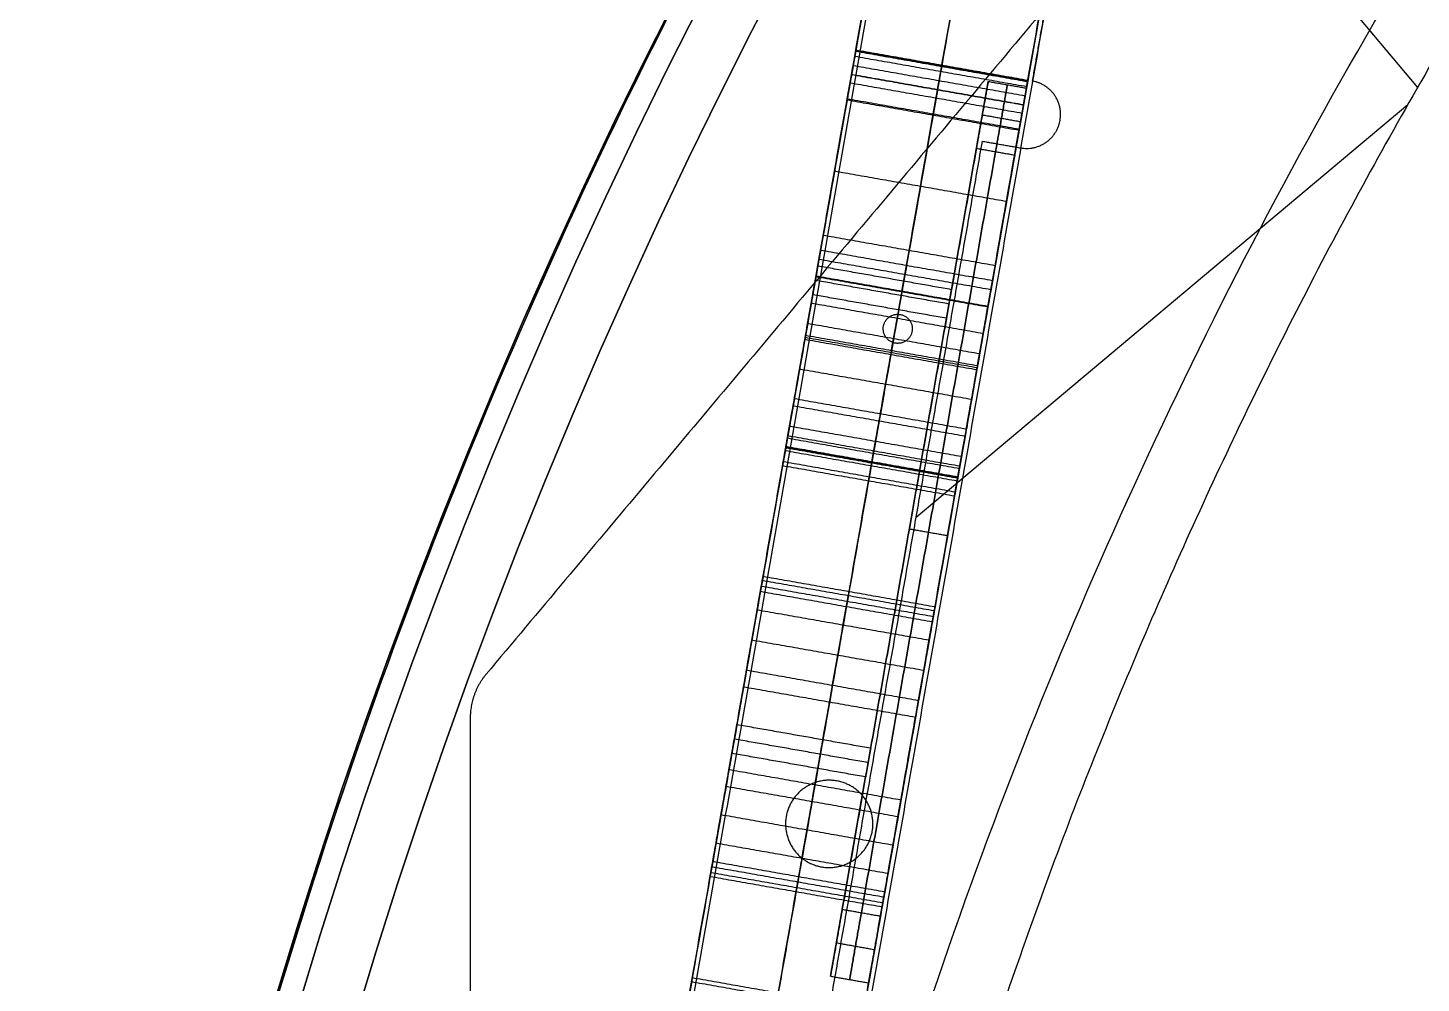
# Model space of a CAD drawing. Header units: millimetres. Extents: x -610 to 610, y -610 to 610.
# Drawn here: x -610.3 to -466.7, y 175.7 to 274.1 of the extents above; entities that cross this region are included whole.
import ezdxf

# ---------------------------------------------------------------- set-up
doc = ezdxf.new("R2010")
doc.units = ezdxf.units.MM
doc.layers.add('base', color=7, linetype='Continuous', true_color=0xffecbc)

msp = doc.modelspace()

# ---------------------------------------------------------------- linework, layer by layer
at = {"layer": 'base'}
for p, q in [((-516.37, 320.71, 122.97), (-586.22, -75.44, 122.97)), ((-498.64, 317.58, 122.97), (-568.5, -78.57, 122.97)), ((-492.94, 298.78, 230.97), (-467.1, 267.98, 230.97)), ((-492.94, 298.78, 212.97), (-467.1, 267.98, 212.97)), ((-515.13, 247.14, 221.97), (-511.34, 268.6, 221.97)), ((-518.77, 223.71, 230.97), (-468.1, 266.23, 230.97)), ((-518.77, 223.71, 212.97), (-468.1, 266.23, 212.97)), ((-523.46, 199.87, 221.97), (-515.65, 244.19, 221.97)), ((-519.47, 222.49, 230.97), (-519.47, 222.49, 212.97)), ((-527.6, 176.38, 221.97), (-523.98, 196.92, 221.97))]:
    msp.add_line(p, q, dxfattribs=at)
at = {"layer": 'base', "extrusion": (0, 0, -1)}
for centre, radius in [((0, 0, 3.53), 610), ((0, 0, 4.53), 610), ((0, 0, -2.48), 607.51), ((0, 0, 10.54), 607.51), ((0, 0, -4.97), 601.5), ((0, 0, 13.03), 601.5)]:
    msp.add_circle(centre, radius, dxfattribs=at)
at = {"layer": 'base'}
for centre, radius in [((0, 0, 249.47), 610), ((0, 0, 250.47), 610), ((0, 0, 243.46), 607.51), ((0, 0, 256.48), 607.51), ((0, 0, 240.97), 601.5), ((0, 0, 258.97), 601.5)]:
    msp.add_circle(centre, radius, dxfattribs=at)
for points, weights, degree, knots in [([(-495.2, -356.2, -4.03), (-851.4, 139, -4.03), (-356.2, 495.2, -4.03), (139, 851.4, -4.03), (495.2, 356.2, -4.03), (851.4, -139, -4.03), (356.2, -495.2, -4.03), (-139, -851.4, -4.03), (-495.2, -356.2, -4.03)], [1, 0.707106781187, 1, 0.707106781187, 1, 0.707106781187, 1, 0.707106781187, 1], 2, [0, 0, 0, 958.185759, 958.185759, 1916.371519, 1916.371519, 2874.557278, 2874.557278, 3832.743037, 3832.743037, 3832.743037]), ([(-610, 0, 249.97), (-610, -610, 249.97), (0, -610, 249.97), (610, -610, 249.97), (610, 0, 249.97), (610, 610, 249.97), (0, 610, 249.97), (-610, 610, 249.97), (-610, 0, 249.97)], [1, 0.707106781187, 1, 0.707106781187, 1, 0.707106781187, 1, 0.707106781187, 1], 2, [0, 0, 0, 958.185759, 958.185759, 1916.371519, 1916.371519, 2874.557278, 2874.557278, 3832.743037, 3832.743037, 3832.743037]), ([(32.65, -544.76, 240.97), (-510.36, -577.3, 240.97), (-544.65, -34.4, 240.97), (-578.93, 508.51, 240.97), (-36.14, 544.54, 240.97), (506.65, 580.56, 240.97), (544.42, 37.89, 240.97), (582.18, -504.79, 240.97), (39.63, -544.29, 240.97)], [1, 0.708239625255, 1, 0.708239625255, 1, 0.708239625255, 1, 0.708239625255, 1], 2, [654.018286, 654.018286, 654.018286, 1509.504571, 1509.504571, 2364.990855, 2364.990855, 3220.47714, 3220.47714, 4075.963425, 4075.963425, 4075.963425]), ([(32.65, -544.76, 244.97), (-510.36, -577.3, 244.97), (-544.65, -34.4, 244.97), (-578.93, 508.51, 244.97), (-36.14, 544.54, 244.97), (506.65, 580.56, 244.97), (544.42, 37.89, 244.97), (582.18, -504.79, 244.97), (39.63, -544.29, 244.97)], [1, 0.708239625255, 1, 0.708239625255, 1, 0.708239625255, 1, 0.708239625255, 1], 2, [654.018286, 654.018286, 654.018286, 1509.504571, 1509.504571, 2364.990855, 2364.990855, 3220.47714, 3220.47714, 4075.963425, 4075.963425, 4075.963425]), ([(32.65, -544.76, 242.97), (-510.36, -577.3, 242.97), (-544.65, -34.4, 242.97), (-578.93, 508.51, 242.97), (-36.14, 544.54, 242.97), (506.65, 580.56, 242.97), (544.42, 37.89, 242.97), (582.18, -504.79, 242.97), (39.63, -544.29, 242.97)], [1, 0.708239625255, 1, 0.708239625255, 1, 0.708239625255, 1, 0.708239625255, 1], 2, [654.018286, 654.018286, 654.018286, 1509.504571, 1509.504571, 2364.990855, 2364.990855, 3220.47714, 3220.47714, 4075.963425, 4075.963425, 4075.963425]), ([(-525.59, 268.43, 138.6), (-525.39, 269.53, 138.6), (-525.22, 270.51, 139.09), (-525.1, 271.17, 139.98), (-524.99, 271.84, 140.86), (-524.95, 272.04, 141.95), (-525, 271.76, 143.02)], [1, 0.930850631791, 0.930850631791, 1, 0.930850631791, 0.930850631791, 1], 3, [2320.277868, 2320.277868, 2320.277868, 2320.277868, 2323.494343, 2323.494343, 2323.494343, 2326.710818, 2326.710818, 2326.710818, 2326.710818]), ([(-516.72, 266.87, 138.6), (-516.53, 267.96, 138.6), (-516.36, 268.94, 139.09), (-516.24, 269.61, 139.98), (-516.12, 270.27, 140.86), (-516.09, 270.48, 141.95), (-516.14, 270.19, 143.02)], [1, 0.930850631791, 0.930850631791, 1, 0.930850631791, 0.930850631791, 1], 3, [2320.277868, 2320.277868, 2320.277868, 2320.277868, 2323.494343, 2323.494343, 2323.494343, 2326.710818, 2326.710818, 2326.710818, 2326.710818]), ([(-512.56, 261.71, 212.97), (-512.56, 261.71, 209.47), (-511.95, 265.16, 209.47), (-511.34, 268.6, 209.47), (-511.34, 268.6, 212.97)], [1, 0.707106781187, 1, 0.707106781187, 1], 2, [607.193594, 607.193594, 607.193594, 612.691382, 612.691382, 618.189169, 618.189169, 618.189169]), ([(-511.34, 268.6, 230.97), (-511.34, 268.6, 234.47), (-511.95, 265.16, 234.47), (-512.56, 261.71, 234.47), (-512.56, 261.71, 230.97)], [1, 0.707106781187, 1, 0.707106781187, 1], 2, [636.189169, 636.189169, 636.189169, 641.686956, 641.686956, 647.184743, 647.184743, 647.184743]), ([(-508, 261.75, 230.97), (-504.55, 261.14, 230.97), (-503.94, 264.59, 230.97), (-503.34, 268.03, 230.97), (-506.78, 268.64, 230.97)], [1, 0.707106781187, 1, 0.707106781187, 1], 2, [-862.13514, -862.13514, -862.13514, -856.637353, -856.637353, -851.139566, -851.139566, -851.139566]), ([(-508, 261.75, 212.97), (-504.55, 261.14, 212.97), (-503.94, 264.59, 212.97), (-503.34, 268.03, 212.97), (-506.78, 268.64, 212.97)], [1, 0.707106781187, 1, 0.707106781187, 1], 2, [-862.13514, -862.13514, -862.13514, -856.637353, -856.637353, -851.139566, -851.139566, -851.139566]), ([(-508, 261.75, 221.97), (-504.55, 261.14, 221.97), (-503.94, 264.59, 221.97), (-503.34, 268.03, 221.97), (-506.78, 268.64, 221.97)], [1, 0.707106781187, 1, 0.707106781187, 1], 2, [-862.13514, -862.13514, -862.13514, -856.637353, -856.637353, -851.139566, -851.139566, -851.139566]), ([(-507.86, 265.31, 138.6), (-507.67, 266.4, 138.6), (-507.5, 267.38, 139.09), (-507.38, 268.05, 139.98), (-507.26, 268.71, 140.86), (-507.22, 268.92, 141.95), (-507.28, 268.63, 143.02)], [1, 0.930850631791, 0.930850631791, 1, 0.930850631791, 0.930850631791, 1], 3, [2320.277868, 2320.277868, 2320.277868, 2320.277868, 2323.494343, 2323.494343, 2323.494343, 2326.710818, 2326.710818, 2326.710818, 2326.710818]), ([(-510.59, 261.36, 212.97), (-510.59, 261.36, 209.47), (-509.98, 264.81, 209.47), (-509.37, 268.26, 209.47), (-509.37, 268.26, 212.97)], [1, 0.707106781187, 1, 0.707106781187, 1], 2, [607.193594, 607.193594, 607.193594, 612.691382, 612.691382, 618.189169, 618.189169, 618.189169]), ([(-509.37, 268.26, 230.97), (-509.37, 268.26, 234.47), (-509.98, 264.81, 234.47), (-510.59, 261.36, 234.47), (-510.59, 261.36, 230.97)], [1, 0.707106781187, 1, 0.707106781187, 1], 2, [636.189169, 636.189169, 636.189169, 641.686956, 641.686956, 647.184743, 647.184743, 647.184743]), ([(-508.62, 261.02, 212.97), (-508.62, 261.02, 209.47), (-508.01, 264.46, 209.47), (-507.4, 267.91, 209.47), (-507.4, 267.91, 212.97)], [1, 0.707106781187, 1, 0.707106781187, 1], 2, [607.193594, 607.193594, 607.193594, 612.691382, 612.691382, 618.189169, 618.189169, 618.189169]), ([(-507.4, 267.91, 230.97), (-507.4, 267.91, 234.47), (-508.01, 264.46, 234.47), (-508.62, 261.02, 234.47), (-508.62, 261.02, 230.97)], [1, 0.707106781187, 1, 0.707106781187, 1], 2, [636.189169, 636.189169, 636.189169, 641.686956, 641.686956, 647.184743, 647.184743, 647.184743]), ([(-532.27, 230.53, 149.62), (-531.21, 236.53, 146.1), (-530.15, 242.53, 142.59), (-529.1, 248.53, 139.07), (-529, 249.06, 138.76), (-528.9, 249.65, 138.6), (-528.79, 250.25, 138.6)], [1, 1, 1, 1, 0.977285323406, 0.977285323406, 1], 3, [2299.011362, 2299.011362, 2299.011362, 2299.011362, 2299.987732, 2299.987732, 2299.987732, 2301.820269, 2301.820269, 2301.820269, 2301.820269]), ([(-529.43, 246.62, 221.97), (-529.43, 246.62, 220.47), (-529.17, 248.1, 220.47), (-528.91, 249.57, 220.47), (-528.91, 249.57, 221.97), (-528.91, 249.57, 223.47), (-529.17, 248.1, 223.47), (-529.43, 246.62, 223.47), (-529.43, 246.62, 221.97)], [1, 0.707106781187, 1, 0.707106781187, 1, 0.707106781187, 1, 0.707106781187, 1], 2, [2404.301253, 2404.301253, 2404.301253, 2406.657448, 2406.657448, 2409.013642, 2409.013642, 2411.369837, 2411.369837, 2413.726031, 2413.726031, 2413.726031]), ([(-523.41, 228.97, 149.62), (-522.35, 234.97, 146.1), (-521.29, 240.97, 142.59), (-520.23, 246.97, 139.07), (-520.14, 247.49, 138.76), (-520.04, 248.08, 138.6), (-519.93, 248.69, 138.6)], [1, 1, 1, 1, 0.977285323406, 0.977285323406, 1], 3, [2299.011362, 2299.011362, 2299.011362, 2299.011362, 2299.987732, 2299.987732, 2299.987732, 2301.820269, 2301.820269, 2301.820269, 2301.820269]), ([(-520.57, 245.06, 221.97), (-520.57, 245.06, 220.47), (-520.31, 246.53, 220.47), (-520.05, 248.01, 220.47), (-520.05, 248.01, 221.97), (-520.05, 248.01, 223.47), (-520.31, 246.53, 223.47), (-520.57, 245.06, 223.47), (-520.57, 245.06, 221.97)], [1, 0.707106781187, 1, 0.707106781187, 1, 0.707106781187, 1, 0.707106781187, 1], 2, [2404.301253, 2404.301253, 2404.301253, 2406.657448, 2406.657448, 2409.013642, 2409.013642, 2411.369837, 2411.369837, 2413.726031, 2413.726031, 2413.726031]), ([(-515.65, 244.19, 221.97), (-515.65, 244.19, 223.47), (-515.39, 245.66, 223.47), (-515.13, 247.14, 223.47), (-515.13, 247.14, 221.97), (-515.13, 247.14, 220.47), (-515.39, 245.66, 220.47), (-515.65, 244.19, 220.47), (-515.65, 244.19, 221.97)], [1, 0.707106781187, 1, 0.707106781187, 1, 0.707106781187, 1, 0.707106781187, 1], 2, [-2413.726031, -2413.726031, -2413.726031, -2411.369837, -2411.369837, -2409.013642, -2409.013642, -2406.657448, -2406.657448, -2404.301253, -2404.301253, -2404.301253]), ([(-514.54, 227.41, 149.62), (-513.49, 233.41, 146.1), (-512.43, 239.41, 142.59), (-511.37, 245.41, 139.07), (-511.28, 245.93, 138.76), (-511.17, 246.52, 138.6), (-511.07, 247.13, 138.6)], [1, 1, 1, 1, 0.977285323406, 0.977285323406, 1], 3, [2299.011362, 2299.011362, 2299.011362, 2299.011362, 2299.987732, 2299.987732, 2299.987732, 2301.820269, 2301.820269, 2301.820269, 2301.820269]), ([(-520.93, 241.63, -13.03), (-519.45, 241.37, -13.03), (-519.19, 242.85, -13.03), (-518.93, 244.32, -13.03), (-520.41, 244.58, -13.03), (-521.89, 244.84, -13.03), (-522.15, 243.37, -13.03), (-522.41, 241.89, -13.03), (-520.93, 241.63, -13.03)], [1, 0.707106781187, 1, 0.707106781187, 1, 0.707106781187, 1, 0.707106781187, 1], 2, [3879.866927, 3879.866927, 3879.866927, 3882.223122, 3882.223122, 3884.579316, 3884.579316, 3886.935511, 3886.935511, 3889.291705, 3889.291705, 3889.291705]), ([(-520.93, 241.63, 0.97), (-519.45, 241.37, 0.97), (-519.19, 242.85, 0.97), (-518.93, 244.32, 0.97), (-520.41, 244.58, 0.97), (-521.89, 244.84, 0.97), (-522.15, 243.37, 0.97), (-522.41, 241.89, 0.97), (-520.93, 241.63, 0.97)], [1, 0.707106781187, 1, 0.707106781187, 1, 0.707106781187, 1, 0.707106781187, 1], 2, [3879.866927, 3879.866927, 3879.866927, 3882.223122, 3882.223122, 3884.579316, 3884.579316, 3886.935511, 3886.935511, 3889.291705, 3889.291705, 3889.291705]), ([(-520.93, 241.63, -4.03), (-519.45, 241.37, -4.03), (-519.19, 242.85, -4.03), (-518.93, 244.32, -4.03), (-520.41, 244.58, -4.03), (-521.89, 244.84, -4.03), (-522.15, 243.37, -4.03), (-522.41, 241.89, -4.03), (-520.93, 241.63, -4.03)], [1, 0.707106781187, 1, 0.707106781187, 1, 0.707106781187, 1, 0.707106781187, 1], 2, [3879.866927, 3879.866927, 3879.866927, 3882.223122, 3882.223122, 3884.579316, 3884.579316, 3886.935511, 3886.935511, 3889.291705, 3889.291705, 3889.291705]), ([(-531.33, 235.89, 196), (-531.56, 234.58, 196.87), (-531.83, 233.02, 196.77), (-532.04, 231.82, 195.76), (-532.26, 230.61, 194.75), (-532.32, 230.23, 193.21), (-532.22, 230.82, 191.74)], [1, 0.870709860437, 0.870709860437, 1, 0.870709860437, 0.870709860437, 1], 3, [2249.067317, 2249.067317, 2249.067317, 2249.067317, 2253.500585, 2253.500585, 2253.500585, 2257.933852, 2257.933852, 2257.933852, 2257.933852]), ([(-522.46, 234.33, 196), (-522.69, 233.01, 196.87), (-522.97, 231.46, 196.77), (-523.18, 230.25, 195.76), (-523.39, 229.05, 194.75), (-523.46, 228.67, 193.21), (-523.36, 229.26, 191.74)], [1, 0.870709860437, 0.870709860437, 1, 0.870709860437, 0.870709860437, 1], 3, [2249.067317, 2249.067317, 2249.067317, 2249.067317, 2253.500585, 2253.500585, 2253.500585, 2257.933852, 2257.933852, 2257.933852, 2257.933852]), ([(-513.6, 232.76, 196), (-513.83, 231.45, 196.87), (-514.11, 229.89, 196.77), (-514.32, 228.69, 195.76), (-514.53, 227.49, 194.75), (-514.6, 227.11, 193.21), (-514.49, 227.7, 191.74)], [1, 0.870709860437, 0.870709860437, 1, 0.870709860437, 0.870709860437, 1], 3, [2249.067317, 2249.067317, 2249.067317, 2249.067317, 2253.500585, 2253.500585, 2253.500585, 2257.933852, 2257.933852, 2257.933852, 2257.933852]), ([(-534.83, 216.02, 185.33), (-535.91, 209.9, 188.92), (-536.99, 203.78, 192.51), (-538.07, 197.66, 196.1), (-538.16, 197.13, 196.41), (-538.26, 196.54, 196.57), (-538.37, 195.93, 196.57)], [1, 1, 1, 1, 0.977285464066, 0.977285464066, 1], 3, [2199.86794, 2199.86794, 2199.86794, 2199.86794, 2200.864075, 2200.864075, 2200.864075, 2202.696607, 2202.696607, 2202.696607, 2202.696607]), ([(-525.97, 214.45, 185.33), (-527.05, 208.33, 188.92), (-528.13, 202.21, 192.51), (-529.2, 196.09, 196.1), (-529.3, 195.57, 196.41), (-529.4, 194.98, 196.57), (-529.51, 194.37, 196.57)], [1, 1, 1, 1, 0.977285464066, 0.977285464066, 1], 3, [2199.86794, 2199.86794, 2199.86794, 2199.86794, 2200.864075, 2200.864075, 2200.864075, 2202.696607, 2202.696607, 2202.696607, 2202.696607]), ([(-517.1, 212.89, 185.33), (-518.18, 206.77, 188.92), (-519.26, 200.65, 192.51), (-520.34, 194.53, 196.1), (-520.43, 194, 196.41), (-520.54, 193.41, 196.57), (-520.64, 192.81, 196.57)], [1, 1, 1, 1, 0.977285464066, 0.977285464066, 1], 3, [2199.86794, 2199.86794, 2199.86794, 2199.86794, 2200.864075, 2200.864075, 2200.864075, 2202.696607, 2202.696607, 2202.696607, 2202.696607]), ([(-539.74, 188.19, 149.62), (-538.68, 194.19, 146.1), (-537.62, 200.19, 142.59), (-536.56, 206.18, 139.07), (-536.47, 206.71, 138.76), (-536.37, 207.3, 138.6), (-536.26, 207.91, 138.6)], [1, 1, 1, 1, 0.977285323406, 0.977285323406, 1], 3, [2149.892098, 2149.892098, 2149.892098, 2149.892098, 2150.868468, 2150.868468, 2150.868468, 2152.701005, 2152.701005, 2152.701005, 2152.701005]), ([(-530.87, 186.62, 149.62), (-529.82, 192.62, 146.1), (-528.76, 198.62, 142.59), (-527.7, 204.62, 139.07), (-527.61, 205.15, 138.76), (-527.5, 205.74, 138.6), (-527.4, 206.34, 138.6)], [1, 1, 1, 1, 0.977285323406, 0.977285323406, 1], 3, [2149.892098, 2149.892098, 2149.892098, 2149.892098, 2150.868468, 2150.868468, 2150.868468, 2152.701005, 2152.701005, 2152.701005, 2152.701005]), ([(-522.01, 185.06, 149.62), (-520.95, 191.06, 146.1), (-519.89, 197.06, 142.59), (-518.84, 203.06, 139.07), (-518.74, 203.59, 138.76), (-518.64, 204.17, 138.6), (-518.53, 204.78, 138.6)], [1, 1, 1, 1, 0.977285323406, 0.977285323406, 1], 3, [2149.892098, 2149.892098, 2149.892098, 2149.892098, 2150.868468, 2150.868468, 2150.868468, 2152.701005, 2152.701005, 2152.701005, 2152.701005]), ([(-537.25, 202.3, 221.97), (-537.25, 202.3, 223.47), (-537.51, 200.82, 223.47), (-537.77, 199.35, 223.47), (-537.77, 199.35, 221.97), (-537.77, 199.35, 220.47), (-537.51, 200.82, 220.47), (-537.25, 202.3, 220.47), (-537.25, 202.3, 221.97)], [1, 0.707106781187, 1, 0.707106781187, 1, 0.707106781187, 1, 0.707106781187, 1], 2, [2413.726031, 2413.726031, 2413.726031, 2416.082226, 2416.082226, 2418.43842, 2418.43842, 2420.794615, 2420.794615, 2423.150809, 2423.150809, 2423.150809]), ([(-528.39, 200.74, 221.97), (-528.39, 200.74, 223.47), (-528.65, 199.26, 223.47), (-528.91, 197.78, 223.47), (-528.91, 197.78, 221.97), (-528.91, 197.78, 220.47), (-528.65, 199.26, 220.47), (-528.39, 200.74, 220.47), (-528.39, 200.74, 221.97)], [1, 0.707106781187, 1, 0.707106781187, 1, 0.707106781187, 1, 0.707106781187, 1], 2, [2413.726031, 2413.726031, 2413.726031, 2416.082226, 2416.082226, 2418.43842, 2418.43842, 2420.794615, 2420.794615, 2423.150809, 2423.150809, 2423.150809]), ([(-523.46, 199.87, 221.97), (-523.46, 199.87, 220.47), (-523.72, 198.39, 220.47), (-523.98, 196.92, 220.47), (-523.98, 196.92, 221.97), (-523.98, 196.92, 223.47), (-523.72, 198.39, 223.47), (-523.46, 199.87, 223.47), (-523.46, 199.87, 221.97)], [1, 0.707106781187, 1, 0.707106781187, 1, 0.707106781187, 1, 0.707106781187, 1], 2, [-2423.150809, -2423.150809, -2423.150809, -2420.794615, -2420.794615, -2418.43842, -2418.43842, -2416.082226, -2416.082226, -2413.726031, -2413.726031, -2413.726031]), ([(-524.84, 195.53, 258.97), (-521.39, 192.63, 258.97), (-524.29, 189.19, 258.97), (-527.18, 185.74, 258.97), (-530.63, 188.63, 258.97), (-534.07, 191.52, 258.97), (-531.18, 194.97, 258.97), (-528.29, 198.42, 258.97), (-524.84, 195.53, 258.97)], [1, 0.707106781187, 1, 0.707106781187, 1, 0.707106781187, 1, 0.707106781187, 1], 2, [4030.663375, 4030.663375, 4030.663375, 4037.731958, 4037.731958, 4044.800541, 4044.800541, 4051.869125, 4051.869125, 4058.937708, 4058.937708, 4058.937708]), ([(-524.84, 195.53, 244.97), (-521.39, 192.63, 244.97), (-524.29, 189.19, 244.97), (-527.18, 185.74, 244.97), (-530.63, 188.63, 244.97), (-534.07, 191.52, 244.97), (-531.18, 194.97, 244.97), (-528.29, 198.42, 244.97), (-524.84, 195.53, 244.97)], [1, 0.707106781187, 1, 0.707106781187, 1, 0.707106781187, 1, 0.707106781187, 1], 2, [4030.663375, 4030.663375, 4030.663375, 4037.731958, 4037.731958, 4044.800541, 4044.800541, 4051.869125, 4051.869125, 4058.937708, 4058.937708, 4058.937708]), ([(-524.84, 195.53, 249.97), (-521.39, 192.63, 249.97), (-524.29, 189.19, 249.97), (-527.18, 185.74, 249.97), (-530.63, 188.63, 249.97), (-534.07, 191.52, 249.97), (-531.18, 194.97, 249.97), (-528.29, 198.42, 249.97), (-524.84, 195.53, 249.97)], [1, 0.707106781187, 1, 0.707106781187, 1, 0.707106781187, 1, 0.707106781187, 1], 2, [4030.663375, 4030.663375, 4030.663375, 4037.731958, 4037.731958, 4044.800541, 4044.800541, 4051.869125, 4051.869125, 4058.937708, 4058.937708, 4058.937708]), ([(-527.6, 176.38, 212.97), (-527.6, 176.38, 209.47), (-526.99, 179.83, 209.47), (-526.39, 183.28, 209.47), (-526.39, 183.28, 212.97)], [1, 0.707106781187, 1, 0.707106781187, 1], 2, [516.55399, 516.55399, 516.55399, 522.051778, 522.051778, 527.549565, 527.549565, 527.549565]), ([(-526.39, 183.28, 230.97), (-526.39, 183.28, 234.47), (-526.99, 179.83, 234.47), (-527.6, 176.38, 234.47), (-527.6, 176.38, 230.97)], [1, 0.707106781187, 1, 0.707106781187, 1], 2, [726.828773, 726.828773, 726.828773, 732.32656, 732.32656, 737.824347, 737.824347, 737.824347]), ([(-525.63, 176.04, 212.97), (-525.63, 176.04, 209.47), (-525.03, 179.48, 209.47), (-524.42, 182.93, 209.47), (-524.42, 182.93, 212.97)], [1, 0.707106781187, 1, 0.707106781187, 1], 2, [516.55399, 516.55399, 516.55399, 522.051778, 522.051778, 527.549565, 527.549565, 527.549565]), ([(-524.42, 182.93, 230.97), (-524.42, 182.93, 234.47), (-525.03, 179.48, 234.47), (-525.63, 176.04, 234.47), (-525.63, 176.04, 230.97)], [1, 0.707106781187, 1, 0.707106781187, 1], 2, [726.828773, 726.828773, 726.828773, 732.32656, 732.32656, 737.824347, 737.824347, 737.824347]), ([(-523.66, 175.69, 212.97), (-523.66, 175.69, 209.47), (-523.06, 179.13, 209.47), (-522.45, 182.58, 209.47), (-522.45, 182.58, 212.97)], [1, 0.707106781187, 1, 0.707106781187, 1], 2, [516.55399, 516.55399, 516.55399, 522.051778, 522.051778, 527.549565, 527.549565, 527.549565]), ([(-522.45, 182.58, 230.97), (-522.45, 182.58, 234.47), (-523.06, 179.13, 234.47), (-523.66, 175.69, 234.47), (-523.66, 175.69, 230.97)], [1, 0.707106781187, 1, 0.707106781187, 1], 2, [726.828773, 726.828773, 726.828773, 732.32656, 732.32656, 737.824347, 737.824347, 737.824347])]:
    msp.add_rational_spline(points, weights, degree=degree, knots=knots, dxfattribs=at)
for points, degree in [([(-302.13, 518.51, 240.97), (-432.61, 363, 240.97), (-563.1, 207.5, 240.97)], 2), ([(-302.13, 518.51, 244.97), (-432.61, 363, 244.97), (-563.1, 207.5, 244.97)], 2), ([(-302.13, 518.51, 242.97), (-432.61, 363, 242.97), (-563.1, 207.5, 242.97)], 2), ([(-586.22, -75.44, 244.97), (-552.19, 117.55, 244.97), (-518.16, 310.54, 244.97)], 2), ([(-577.36, -77, 244.97), (-543.33, 115.99, 244.97), (-509.3, 308.98, 244.97)], 2), ([(-568.5, -78.57, 244.97), (-534.47, 114.42, 244.97), (-500.44, 307.41, 244.97)], 2), ([(-590.42, -102.02, 4.97), (-555.17, 97.89, 4.97), (-519.92, 297.81, 4.97)], 2), ([(-590.42, -102.02, 0.97), (-555.17, 97.89, 0.97), (-519.92, 297.81, 0.97)], 2), ([(-590.42, -102.02, 2.97), (-555.17, 97.89, 2.97), (-519.92, 297.81, 2.97)], 2), ([(-502.95, 290.38, 4.97), (-537.44, 94.77, 4.97), (-571.93, -100.85, 4.97)], 2), ([(-502.95, 290.38, 0.97), (-537.44, 94.77, 0.97), (-571.93, -100.85, 0.97)], 2), ([(-502.95, 290.38, 2.97), (-537.44, 94.77, 2.97), (-571.93, -100.85, 2.97)], 2), ([(-506.78, 268.64, 230.97), (-504.87, 279.51, 230.97), (-502.95, 290.38, 230.97)], 2), ([(-506.78, 268.64, 212.97), (-504.87, 279.51, 212.97), (-502.95, 290.38, 212.97)], 2), ([(-506.78, 268.64, 221.97), (-504.87, 279.51, 221.97), (-502.95, 290.38, 221.97)], 2), ([(-522.92, 283.54, 0.97), (-555.66, 97.86, 0.97), (-588.41, -87.83, 0.97)], 2), ([(-514.06, 281.98, 0.97), (-546.8, 96.29, 0.97), (-579.54, -89.39, 0.97)], 2), ([(-505.2, 280.42, 0.97), (-537.94, 94.73, 0.97), (-570.68, -90.96, 0.97)], 2), ([(-525.88, 266.79, 163.28), (-525.58, 268.47, 169.49), (-525.29, 270.15, 175.71), (-524.99, 271.82, 181.93)], 3), ([(-525, 271.76, 143.02), (-525.29, 270.1, 149.16), (-525.58, 268.45, 155.29), (-525.88, 266.79, 161.43)], 3), ([(-507.29, 268.56, 184.18), (-516.15, 270.12, 184.18), (-525.01, 271.69, 184.18)], 2), ([(-507.28, 268.63, 143.02), (-516.14, 270.19, 143.02), (-525, 271.76, 143.02)], 2), ([(-507.26, 268.7, 181.93), (-516.13, 270.26, 181.93), (-524.99, 271.82, 181.93)], 2), ([(-507.55, 267.1, 185.89), (-516.41, 268.66, 185.89), (-525.27, 270.22, 185.89)], 2), ([(-507.38, 268.05, 139.98), (-516.24, 269.61, 139.98), (-525.1, 271.17, 139.98)], 2), ([(-517.01, 265.23, 163.28), (-516.72, 266.91, 169.49), (-516.42, 268.58, 175.71), (-516.13, 270.26, 181.93)], 3), ([(-516.14, 270.19, 143.02), (-516.43, 268.54, 149.16), (-516.72, 266.89, 155.29), (-517.01, 265.23, 161.43)], 3), ([(-507.71, 266.15, 152.23), (-516.58, 267.71, 152.23), (-525.44, 269.28, 152.23)], 2), ([(-507.71, 266.18, 172.6), (-516.57, 267.75, 172.6), (-525.43, 269.31, 172.6)], 2), ([(-511.34, 268.6, 212.97), (-509.37, 268.26, 212.97), (-507.4, 267.91, 212.97)], 2), ([(-511.34, 268.6, 212.97), (-511.34, 268.6, 221.97), (-511.34, 268.6, 230.97)], 2), ([(-511.34, 268.6, 230.97), (-509.37, 268.26, 230.97), (-507.4, 267.91, 230.97)], 2), ([(-511.34, 268.6, 221.97), (-509.37, 268.26, 221.97), (-507.4, 267.91, 221.97)], 2), ([(-508.15, 263.67, 163.28), (-507.85, 265.35, 169.49), (-507.56, 267.02, 175.71), (-507.26, 268.7, 181.93)], 3), ([(-507.28, 268.63, 143.02), (-507.57, 266.98, 149.16), (-507.86, 265.32, 155.29), (-508.15, 263.67, 161.43)], 3), ([(-506.78, 268.64, 230.97), (-506.78, 268.64, 221.97), (-506.78, 268.64, 212.97)], 2), ([(-528.79, 250.25, 138.6), (-527.72, 256.31, 138.6), (-526.66, 262.37, 138.6), (-525.59, 268.43, 138.6)], 3), ([(-507.86, 265.31, 138.6), (-516.72, 266.87, 138.6), (-525.59, 268.43, 138.6)], 2), ([(-509.37, 268.26, 212.97), (-509.37, 268.26, 221.97), (-509.37, 268.26, 230.97)], 2), ([(-507.4, 267.91, 212.97), (-507.4, 267.91, 221.97), (-507.4, 267.91, 230.97)], 2), ([(-508.17, 263.55, 162.35), (-517.03, 265.11, 162.35), (-525.9, 266.67, 162.35)], 2), ([(-508.15, 263.67, 161.43), (-517.01, 265.23, 161.43), (-525.88, 266.79, 161.43)], 2), ([(-508.15, 263.67, 163.28), (-517.01, 265.23, 163.28), (-525.88, 266.79, 163.28)], 2), ([(-519.93, 248.69, 138.6), (-518.86, 254.75, 138.6), (-517.79, 260.81, 138.6), (-516.72, 266.87, 138.6)], 3), ([(-511.95, 265.16, 209.47), (-509.98, 264.81, 209.47), (-508.01, 264.46, 209.47)], 2), ([(-511.95, 265.16, 234.47), (-509.98, 264.81, 234.47), (-508.01, 264.46, 234.47)], 2), ([(-511.07, 247.13, 138.6), (-510, 253.19, 138.6), (-508.93, 259.25, 138.6), (-507.86, 265.31, 138.6)], 3), ([(-503.94, 264.59, 230.97), (-503.94, 264.59, 221.97), (-503.94, 264.59, 212.97)], 2), ([(-528.2, 170.22, 230.97), (-520.07, 216.33, 230.97), (-511.94, 262.44, 230.97)], 2), ([(-528.2, 170.22, 212.97), (-520.07, 216.33, 212.97), (-511.94, 262.44, 212.97)], 2), ([(-528.2, 170.22, 221.97), (-520.07, 216.33, 221.97), (-511.94, 262.44, 221.97)], 2), ([(-526.39, 183.28, 212.97), (-519.47, 222.49, 212.97), (-512.56, 261.71, 212.97)], 2), ([(-512.56, 261.71, 230.97), (-519.47, 222.49, 230.97), (-526.39, 183.28, 230.97)], 2), ([(-524.42, 182.93, 212.97), (-517.5, 222.15, 212.97), (-510.59, 261.36, 212.97)], 2), ([(-510.59, 261.36, 230.97), (-517.5, 222.15, 230.97), (-524.42, 182.93, 230.97)], 2), ([(-512.56, 261.71, 212.97), (-510.59, 261.36, 212.97), (-508.62, 261.02, 212.97)], 2), ([(-512.56, 261.71, 230.97), (-510.59, 261.36, 230.97), (-508.62, 261.02, 230.97)], 2), ([(-511.94, 262.44, 230.97), (-511.94, 262.44, 221.97), (-511.94, 262.44, 212.97)], 2), ([(-511.94, 262.44, 230.97), (-509.97, 262.1, 230.97), (-508, 261.75, 230.97)], 2), ([(-511.94, 262.44, 212.97), (-509.97, 262.1, 212.97), (-508, 261.75, 212.97)], 2), ([(-511.94, 262.44, 221.97), (-509.97, 262.1, 221.97), (-508, 261.75, 221.97)], 2), ([(-509.97, 262.1, 230.97), (-509.97, 262.1, 221.97), (-509.97, 262.1, 212.97)], 2), ([(-508, 261.75, 230.97), (-508, 261.75, 221.97), (-508, 261.75, 212.97)], 2), ([(-522.45, 182.58, 212.97), (-515.53, 221.8, 212.97), (-508.62, 261.02, 212.97)], 2), ([(-508.62, 261.02, 230.97), (-515.53, 221.8, 230.97), (-522.45, 182.58, 230.97)], 2), ([(-509.46, 256.22, 138.6), (-518.33, 257.78, 138.6), (-527.19, 259.34, 138.6)], 2), ([(-510.63, 249.61, 196.14), (-519.49, 251.17, 196.14), (-528.36, 252.73, 196.14)], 2), ([(-528.63, 251.19, 196.57), (-528.95, 249.37, 196.57), (-529.27, 247.55, 196.57), (-529.59, 245.74, 196.57)], 3), ([(-511.07, 247.13, 138.6), (-519.93, 248.69, 138.6), (-528.79, 250.25, 138.6)], 2), ([(-510.9, 248.06, 196.57), (-519.77, 249.62, 196.57), (-528.63, 251.19, 196.57)], 2), ([(-511.38, 245.34, 196.57), (-520.25, 246.9, 196.57), (-529.11, 248.46, 196.57)], 2), ([(-511.37, 245.41, 139.07), (-520.23, 246.97, 139.07), (-529.1, 248.53, 139.07)], 2), ([(-515.13, 247.14, 221.97), (-522.02, 248.36, 221.97), (-528.91, 249.57, 221.97)], 2), ([(-519.77, 249.62, 196.57), (-520.09, 247.81, 196.57), (-520.41, 245.99, 196.57), (-520.73, 244.17, 196.57)], 3), ([(-515.39, 245.66, 220.47), (-522.28, 246.88, 220.47), (-529.17, 248.1, 220.47)], 2), ([(-515.39, 245.66, 223.47), (-522.28, 246.88, 223.47), (-529.17, 248.1, 223.47)], 2), ([(-510.9, 248.06, 196.57), (-511.22, 246.24, 196.57), (-511.54, 244.43, 196.57), (-511.86, 242.61, 196.57)], 3), ([(-511.86, 242.61, 196.57), (-520.73, 244.17, 196.57), (-529.59, 245.74, 196.57)], 2), ([(-515.65, 244.19, 221.97), (-522.54, 245.4, 221.97), (-529.43, 246.62, 221.97)], 2), ([(-520.41, 244.58, 0.97), (-520.41, 244.58, -6.03), (-520.41, 244.58, -13.03)], 2), ([(-512.23, 240.52, 195.84), (-521.1, 242.08, 195.84), (-529.96, 243.64, 195.84)], 2), ([(-522.15, 243.37, 0.97), (-522.15, 243.37, -6.03), (-522.15, 243.37, -13.03)], 2), ([(-519.19, 242.85, 0.97), (-519.19, 242.85, -6.03), (-519.19, 242.85, -13.03)], 2), ([(-530.25, 242, 192.42), (-530.61, 239.96, 193.62), (-530.97, 237.92, 194.81), (-531.33, 235.89, 196)], 3), ([(-530.18, 242.41, 193.97), (-530.2, 242.27, 193.46), (-530.22, 242.13, 192.94), (-530.25, 242, 192.42)], 3), ([(-512.52, 238.87, 192.42), (-521.39, 240.43, 192.42), (-530.25, 242, 192.42)], 2), ([(-512.49, 239.08, 193.2), (-521.35, 240.64, 193.2), (-530.21, 242.2, 193.2)], 2), ([(-512.45, 239.28, 193.97), (-521.31, 240.85, 193.97), (-530.18, 242.41, 193.97)], 2), ([(-520.93, 241.63, 0.97), (-520.93, 241.63, -6.03), (-520.93, 241.63, -13.03)], 2), ([(-521.39, 240.43, 192.42), (-521.74, 238.4, 193.62), (-522.1, 236.36, 194.81), (-522.46, 234.33, 196)], 3), ([(-521.31, 240.85, 193.97), (-521.34, 240.71, 193.46), (-521.36, 240.57, 192.94), (-521.39, 240.43, 192.42)], 3), ([(-513.06, 235.82, 194.21), (-521.92, 237.38, 194.21), (-530.79, 238.94, 194.21)], 2), ([(-512.52, 238.87, 192.42), (-512.88, 236.84, 193.62), (-513.24, 234.8, 194.81), (-513.6, 232.76, 196)], 3), ([(-512.45, 239.28, 193.97), (-512.47, 239.15, 193.46), (-512.5, 239.01, 192.94), (-512.52, 238.87, 192.42)], 3), ([(-513.6, 232.76, 196), (-522.46, 234.33, 196), (-531.33, 235.89, 196)], 2), ([(-531.46, 235.15, 175.77), (-531.82, 233.1, 168.14), (-532.18, 231.04, 160.51), (-532.54, 228.98, 152.88)], 3), ([(-532.2, 230.96, 191.34), (-531.95, 232.36, 186.15), (-531.7, 233.75, 180.96), (-531.46, 235.15, 175.77)], 3), ([(-513.73, 232.03, 175.77), (-522.59, 233.59, 175.77), (-531.46, 235.15, 175.77)], 2), ([(-514.1, 229.93, 183.56), (-522.96, 231.49, 183.56), (-531.83, 233.06, 183.56)], 2), ([(-522.59, 233.59, 175.77), (-522.96, 231.53, 168.14), (-523.32, 229.48, 160.51), (-523.68, 227.42, 152.88)], 3), ([(-523.33, 229.39, 191.34), (-523.09, 230.79, 186.15), (-522.84, 232.19, 180.96), (-522.59, 233.59, 175.77)], 3), ([(-514.32, 228.69, 195.76), (-523.18, 230.25, 195.76), (-532.04, 231.82, 195.76)], 2), ([(-514.27, 228.94, 164.33), (-523.14, 230.5, 164.33), (-532, 232.07, 164.33)], 2), ([(-513.73, 232.03, 175.77), (-514.09, 229.97, 168.14), (-514.45, 227.91, 160.51), (-514.82, 225.86, 152.88)], 3), ([(-514.47, 227.83, 191.34), (-514.22, 229.23, 186.15), (-513.98, 230.63, 180.96), (-513.73, 232.03, 175.77)], 3), ([(-532.54, 228.98, 152.35), (-532.54, 228.98, 151.22), (-532.44, 229.57, 150.18), (-532.27, 230.53, 149.62)], 3), ([(-514.54, 227.41, 149.62), (-523.41, 228.97, 149.62), (-532.27, 230.53, 149.62)], 2), ([(-514.49, 227.7, 191.74), (-523.36, 229.26, 191.74), (-532.22, 230.82, 191.74)], 2), ([(-514.48, 227.77, 191.54), (-523.34, 229.33, 191.54), (-532.21, 230.9, 191.54)], 2), ([(-514.47, 227.83, 191.34), (-523.33, 229.39, 191.34), (-532.2, 230.96, 191.34)], 2), ([(-514.82, 225.86, 152.88), (-523.68, 227.42, 152.88), (-532.54, 228.98, 152.88)], 2), ([(-514.82, 225.86, 152.35), (-523.68, 227.42, 152.35), (-532.54, 228.98, 152.35)], 2), ([(-532.54, 228.98, 152.88), (-532.54, 228.98, 152.7), (-532.54, 228.98, 152.53), (-532.54, 228.98, 152.35)], 3), ([(-514.82, 225.86, 152.61), (-523.68, 227.42, 152.61), (-532.54, 228.98, 152.61)], 2), ([(-514.74, 226.27, 150.77), (-523.61, 227.83, 150.77), (-532.47, 229.4, 150.77)], 2), ([(-523.68, 227.42, 152.35), (-523.68, 227.42, 151.22), (-523.58, 228.01, 150.18), (-523.41, 228.97, 149.62)], 3), ([(-523.68, 227.42, 152.88), (-523.68, 227.42, 152.7), (-523.68, 227.42, 152.53), (-523.68, 227.42, 152.35)], 3), ([(-514.82, 225.86, 152.35), (-514.82, 225.86, 151.22), (-514.71, 226.45, 150.18), (-514.54, 227.41, 149.62)], 3), ([(-514.82, 225.86, 152.88), (-514.82, 225.86, 152.7), (-514.82, 225.86, 152.53), (-514.82, 225.86, 152.35)], 3), ([(-519.47, 222.49, 212.97), (-517.5, 222.15, 212.97), (-515.53, 221.8, 212.97)], 2), ([(-519.47, 222.49, 230.97), (-517.5, 222.15, 230.97), (-515.53, 221.8, 230.97)], 2), ([(-534.56, 217.57, 182.6), (-534.56, 217.57, 183.73), (-534.66, 216.98, 184.77), (-534.83, 216.02, 185.33)], 3), ([(-516.9, 214.03, 184.18), (-525.77, 215.59, 184.18), (-534.63, 217.15, 184.18)], 2), ([(-516.83, 214.44, 142.1), (-525.69, 216.01, 142.1), (-534.56, 217.57, 142.1)], 2), ([(-516.83, 214.44, 182.6), (-525.69, 216.01, 182.6), (-534.56, 217.57, 182.6)], 2), ([(-534.56, 217.57, 142.1), (-534.56, 217.57, 155.6), (-534.56, 217.57, 169.1), (-534.56, 217.57, 182.6)], 3), ([(-516.83, 214.44, 162.35), (-525.69, 216.01, 162.35), (-534.56, 217.57, 162.35)], 2), ([(-517.1, 212.89, 185.33), (-525.97, 214.45, 185.33), (-534.83, 216.02, 185.33)], 2), ([(-517.01, 213.43, 139.63), (-525.87, 215, 139.63), (-534.73, 216.56, 139.63)], 2), ([(-525.69, 216.01, 182.6), (-525.69, 216.01, 183.73), (-525.8, 215.41, 184.77), (-525.97, 214.45, 185.33)], 3), ([(-525.69, 216.01, 142.1), (-525.69, 216.01, 155.6), (-525.69, 216.01, 169.1), (-525.69, 216.01, 182.6)], 3), ([(-520.07, 216.33, 230.97), (-520.07, 216.33, 221.97), (-520.07, 216.33, 212.97)], 2), ([(-536.26, 207.91, 138.6), (-535.89, 209.98, 138.6), (-535.53, 212.05, 138.6), (-535.16, 214.12, 138.6)], 3), ([(-517.44, 211, 138.6), (-526.3, 212.56, 138.6), (-535.16, 214.12, 138.6)], 2), ([(-516.83, 214.44, 182.6), (-516.83, 214.44, 183.73), (-516.93, 213.85, 184.77), (-517.1, 212.89, 185.33)], 3), ([(-516.83, 214.44, 142.1), (-516.83, 214.44, 155.6), (-516.83, 214.44, 169.1), (-516.83, 214.44, 182.6)], 3), ([(-527.4, 206.34, 138.6), (-527.03, 208.42, 138.6), (-526.67, 210.49, 138.6), (-526.3, 212.56, 138.6)], 3), ([(-517.99, 207.89, 138.6), (-526.85, 209.45, 138.6), (-535.71, 211.01, 138.6)], 2), ([(-518.53, 204.78, 138.6), (-518.17, 206.85, 138.6), (-517.8, 208.92, 138.6), (-517.44, 211, 138.6)], 3), ([(-563.1, 207.5, 240.97), (-563.1, 207.5, 242.97), (-563.1, 207.5, 244.97)], 2), ([(-518.53, 204.78, 138.6), (-527.4, 206.34, 138.6), (-536.26, 207.91, 138.6)], 2), ([(-564.31, 205.39, 240.97), (-564.31, 205.39, 242.97), (-564.31, 205.39, 244.97)], 2), ([(-518.84, 203.06, 139.07), (-527.7, 204.62, 139.07), (-536.56, 206.18, 139.07)], 2), ([(-564.73, 203, 240.97), (-564.73, 203, 242.97), (-564.73, 203, 244.97)], 2), ([(-564.73, 203, 244.97), (-564.73, 0, 244.97), (-564.73, -203, 244.97)], 2), ([(-564.73, 203, 240.97), (-564.73, 0, 240.97), (-564.73, -203, 240.97)], 2), ([(-564.73, 203, 242.97), (-564.73, 0, 242.97), (-564.73, -203, 242.97)], 2), ([(-523.46, 199.87, 221.97), (-530.35, 201.09, 221.97), (-537.25, 202.3, 221.97)], 2), ([(-523.72, 198.39, 223.47), (-530.62, 199.61, 223.47), (-537.51, 200.82, 223.47)], 2), ([(-523.72, 198.39, 220.47), (-530.62, 199.61, 220.47), (-537.51, 200.82, 220.47)], 2), ([(-523.98, 196.92, 221.97), (-530.88, 198.13, 221.97), (-537.77, 199.35, 221.97)], 2), ([(-520.34, 194.53, 196.1), (-529.2, 196.09, 196.1), (-538.07, 197.66, 196.1)], 2), ([(-538.37, 195.93, 196.57), (-538.72, 193.98, 196.57), (-539.06, 192.03, 196.57), (-539.4, 190.08, 196.57)], 3), ([(-520.64, 192.81, 196.57), (-529.51, 194.37, 196.57), (-538.37, 195.93, 196.57)], 2), ([(-524.84, 195.53, 244.97), (-524.84, 195.53, 251.97), (-524.84, 195.53, 258.97)], 2), ([(-531.18, 194.97, 244.97), (-531.18, 194.97, 251.97), (-531.18, 194.97, 258.97)], 2), ([(-529.51, 194.37, 196.57), (-529.85, 192.42, 196.57), (-530.2, 190.47, 196.57), (-530.54, 188.52, 196.57)], 3), ([(-521.16, 189.88, 196.57), (-530.02, 191.44, 196.57), (-538.89, 193.01, 196.57)], 2), ([(-520.64, 192.81, 196.57), (-520.99, 190.86, 196.57), (-521.33, 188.91, 196.57), (-521.68, 186.96, 196.57)], 3), ([(-521.68, 186.96, 196.57), (-530.54, 188.52, 196.57), (-539.4, 190.08, 196.57)], 2), ([(-540.01, 186.64, 152.35), (-540.01, 186.64, 151.22), (-539.91, 187.23, 150.18), (-539.74, 188.19, 149.62)], 3), ([(-522.01, 185.06, 149.62), (-530.87, 186.62, 149.62), (-539.74, 188.19, 149.62)], 2), ([(-530.63, 188.63, 244.97), (-530.63, 188.63, 251.97), (-530.63, 188.63, 258.97)], 2), ([(-524.29, 189.19, 244.97), (-524.29, 189.19, 251.97), (-524.29, 189.19, 258.97)], 2), ([(-522.21, 183.93, 150.77), (-531.07, 185.49, 150.77), (-539.94, 187.05, 150.77)], 2), ([(-522.11, 184.52, 195.54), (-530.97, 186.08, 195.54), (-539.83, 187.64, 195.54)], 2), ([(-522.28, 183.51, 152.35), (-531.15, 185.07, 152.35), (-540.01, 186.64, 152.35)], 2), ([(-522.28, 183.51, 193.07), (-531.15, 185.07, 193.07), (-540.01, 186.64, 193.07)], 2), ([(-540.01, 186.64, 193.07), (-540.01, 186.64, 179.49), (-540.01, 186.64, 165.92), (-540.01, 186.64, 152.35)], 3), ([(-522.28, 183.51, 172.71), (-531.15, 185.07, 172.71), (-540.01, 186.64, 172.71)], 2), ([(-531.15, 185.07, 152.35), (-531.15, 185.07, 151.22), (-531.04, 185.66, 150.18), (-530.87, 186.62, 149.62)], 3), ([(-531.15, 185.07, 193.07), (-531.15, 185.07, 179.49), (-531.15, 185.07, 165.92), (-531.15, 185.07, 152.35)], 3), ([(-522.28, 183.51, 152.35), (-522.28, 183.51, 151.22), (-522.18, 184.1, 150.18), (-522.01, 185.06, 149.62)], 3), ([(-526.39, 183.28, 212.97), (-524.42, 182.93, 212.97), (-522.45, 182.58, 212.97)], 2), ([(-526.39, 183.28, 230.97), (-524.42, 182.93, 230.97), (-522.45, 182.58, 230.97)], 2), ([(-522.28, 183.51, 193.07), (-522.28, 183.51, 179.49), (-522.28, 183.51, 165.92), (-522.28, 183.51, 152.35)], 3), ([(-526.99, 179.83, 209.47), (-525.03, 179.48, 209.47), (-523.06, 179.13, 209.47)], 2), ([(-526.99, 179.83, 234.47), (-525.03, 179.48, 234.47), (-523.06, 179.13, 234.47)], 2), ([(-541.85, 176.21, 182.6), (-541.85, 176.21, 183.73), (-541.95, 175.62, 184.77), (-542.12, 174.65, 185.33)], 3), ([(-524.2, 172.67, 184.18), (-533.06, 174.23, 184.18), (-541.92, 175.79, 184.18)], 2), ([(-524.12, 173.08, 182.3), (-532.99, 174.64, 182.3), (-541.85, 176.21, 182.3)], 2), ([(-524.12, 173.08, 182.6), (-532.99, 174.64, 182.6), (-541.85, 176.21, 182.6)], 2), ([(-541.85, 176.21, 182.3), (-541.85, 176.21, 182.4), (-541.85, 176.21, 182.5), (-541.85, 176.21, 182.6)], 3), ([(-524.12, 173.08, 182.45), (-532.99, 174.64, 182.45), (-541.85, 176.21, 182.45)], 2), ([(-527.6, 176.38, 230.97), (-527.6, 176.38, 221.97), (-527.6, 176.38, 212.97)], 2), ([(-527.6, 176.38, 212.97), (-525.63, 176.04, 212.97), (-523.66, 175.69, 212.97)], 2), ([(-527.6, 176.38, 230.97), (-525.63, 176.04, 230.97), (-523.66, 175.69, 230.97)], 2), ([(-527.6, 176.38, 221.97), (-525.63, 176.04, 221.97), (-523.66, 175.69, 221.97)], 2), ([(-525.63, 176.04, 230.97), (-525.63, 176.04, 221.97), (-525.63, 176.04, 212.97)], 2), ([(-523.66, 175.69, 230.97), (-523.66, 175.69, 221.97), (-523.66, 175.69, 212.97)], 2)]:
    msp.add_open_spline(points, degree=degree, dxfattribs=at)
for points, weights, degree in [([(-405.94, 353.85, 230.97), (-475.22, 274.37, 230.97), (-509.41, 174.63, 230.97)], [1, 0.981366959849, 1], 2), ([(-405.94, 353.85, 212.97), (-475.22, 274.37, 212.97), (-509.41, 174.63, 212.97)], [1, 0.981366959849, 1], 2), ([(-405.94, 353.85, 221.97), (-475.22, 274.37, 221.97), (-509.41, 174.63, 221.97)], [1, 0.981366959849, 1], 2), ([(-524.99, 271.82, 181.93), (-524.91, 272.25, 183.53), (-525.02, 271.63, 185.06), (-525.27, 270.22, 185.89)], [1, 0.861136950141, 0.861136950141, 1], 3), ([(-516.13, 270.26, 181.93), (-516.05, 270.69, 183.53), (-516.16, 270.07, 185.06), (-516.41, 268.66, 185.89)], [1, 0.861136950141, 0.861136950141, 1], 3), ([(-507.26, 268.7, 181.93), (-507.19, 269.13, 183.53), (-507.3, 268.51, 185.06), (-507.55, 267.1, 185.89)], [1, 0.861136950141, 0.861136950141, 1], 3), ([(-525.88, 266.79, 161.43), (-525.91, 266.63, 162.04), (-525.91, 266.63, 162.67), (-525.88, 266.79, 163.28)], [1, 0.976344518283, 0.976344518283, 1], 3), ([(-517.01, 265.23, 161.43), (-517.04, 265.07, 162.04), (-517.04, 265.07, 162.67), (-517.01, 265.23, 163.28)], [1, 0.976344518283, 0.976344518283, 1], 3), ([(-508.15, 263.67, 161.43), (-508.18, 263.51, 162.04), (-508.18, 263.51, 162.67), (-508.15, 263.67, 163.28)], [1, 0.976344518283, 0.976344518283, 1], 3), ([(-529.59, 245.74, 196.57), (-529.88, 244.12, 196.57), (-530.1, 242.83, 195.56), (-530.18, 242.41, 193.97)], [1, 0.862453453742, 0.862453453742, 1], 3), ([(-520.73, 244.17, 196.57), (-521.01, 242.55, 196.57), (-521.24, 241.27, 195.56), (-521.31, 240.85, 193.97)], [1, 0.862453453742, 0.862453453742, 1], 3), ([(-511.86, 242.61, 196.57), (-512.15, 240.99, 196.57), (-512.38, 239.7, 195.56), (-512.45, 239.28, 193.97)], [1, 0.862453453742, 0.862453453742, 1], 3), ([(-532.22, 230.82, 191.74), (-532.21, 230.88, 191.61), (-532.2, 230.92, 191.48), (-532.2, 230.96, 191.34)], [1, 0.998791017407, 0.998791017407, 1], 3), ([(-523.36, 229.26, 191.74), (-523.35, 229.31, 191.61), (-523.34, 229.36, 191.48), (-523.33, 229.39, 191.34)], [1, 0.998791017407, 0.998791017407, 1], 3), ([(-514.49, 227.7, 191.74), (-514.48, 227.75, 191.61), (-514.48, 227.79, 191.48), (-514.47, 227.83, 191.34)], [1, 0.998791017407, 0.998791017407, 1], 3), ([(-535.16, 214.12, 138.6), (-534.81, 216.14, 138.6), (-534.56, 217.57, 140.05), (-534.56, 217.57, 142.1)], [1, 0.804737854124, 0.804737854124, 1], 3), ([(-526.3, 212.56, 138.6), (-525.94, 214.58, 138.6), (-525.69, 216.01, 140.05), (-525.69, 216.01, 142.1)], [1, 0.804737854124, 0.804737854124, 1], 3), ([(-517.44, 211, 138.6), (-517.08, 213.02, 138.6), (-516.83, 214.44, 140.05), (-516.83, 214.44, 142.1)], [1, 0.804737854124, 0.804737854124, 1], 3), ([(-563.1, 207.5, 240.97), (-564.73, 205.55, 240.97), (-564.73, 203, 240.97)], [1, 0.939692620786, 1], 2), ([(-563.1, 207.5, 244.97), (-564.73, 205.55, 244.97), (-564.73, 203, 244.97)], [1, 0.939692620786, 1], 2), ([(-563.1, 207.5, 242.97), (-564.73, 205.55, 242.97), (-564.73, 203, 242.97)], [1, 0.939692620786, 1], 2), ([(-539.4, 190.08, 196.57), (-539.76, 188.06, 196.57), (-540.01, 186.64, 195.12), (-540.01, 186.64, 193.07)], [1, 0.804737854124, 0.804737854124, 1], 3), ([(-530.54, 188.52, 196.57), (-530.9, 186.5, 196.57), (-531.15, 185.07, 195.12), (-531.15, 185.07, 193.07)], [1, 0.804737854124, 0.804737854124, 1], 3), ([(-521.68, 186.96, 196.57), (-522.03, 184.94, 196.57), (-522.28, 183.51, 195.12), (-522.28, 183.51, 193.07)], [1, 0.804737854124, 0.804737854124, 1], 3), ([(-542.46, 172.76, 178.89), (-542.11, 174.74, 178.89), (-541.86, 176.16, 180.29), (-541.85, 176.21, 182.3)], [1, 0.810420122244, 0.810420122244, 1], 3)]:
    msp.add_rational_spline(points, weights, degree=degree, dxfattribs=at)
for points in [[(-525.27, 270.22, 185.89), (-526.3, 264.39, 189.3), (-527.33, 258.56, 192.72), (-528.36, 252.73, 196.14), (-528.44, 252.23, 196.43), (-528.54, 251.7, 196.57), (-528.63, 251.19, 196.57)], [(-516.41, 268.66, 185.89), (-517.44, 262.83, 189.3), (-518.46, 257, 192.72), (-519.49, 251.17, 196.14), (-519.58, 250.67, 196.43), (-519.67, 250.14, 196.57), (-519.77, 249.62, 196.57)], [(-507.55, 267.1, 185.89), (-508.57, 261.27, 189.3), (-509.6, 255.44, 192.72), (-510.63, 249.61, 196.14), (-510.72, 249.11, 196.43), (-510.81, 248.58, 196.57), (-510.9, 248.06, 196.57)]]:
    msp.add_open_spline(points, degree=3, knots=[2370.877259, 2370.877259, 2370.877259, 2370.877259, 2371.826093, 2371.826093, 2371.826093, 2372.067792, 2372.067792, 2372.067792, 2372.067792], dxfattribs=at)

doc.saveas('drawing.dxf')
